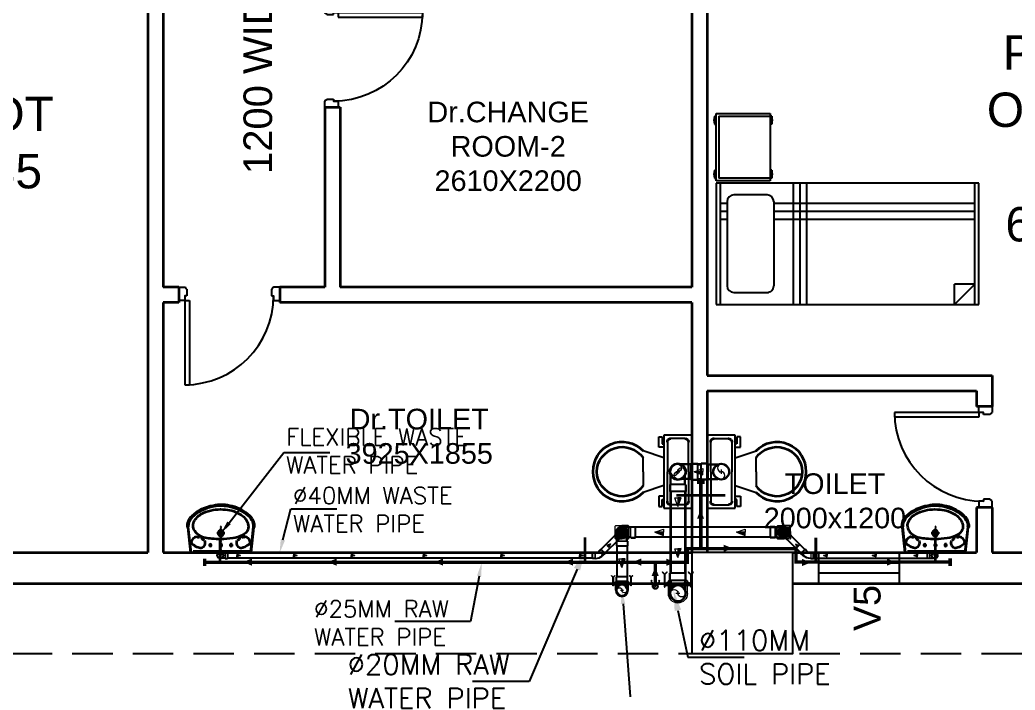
# Model space of a CAD drawing. Extents: x 3550807 to 4078732, y -628171 to -515859.
# Drawn here: x 3889336 to 3896725, y -539425 to -534450 of the extents above; entities that cross this region are included whole.
import ezdxf
from ezdxf import colors
from ezdxf.entities.mleader import LeaderData, LeaderLine
from ezdxf.enums import TextEntityAlignment as Align
from ezdxf.math import Vec2, Vec3

# ---------------------------------------------------------------- set-up
doc = ezdxf.new("R2010")
doc.units = 0
doc.header["$LTSCALE"] = 6
doc.header["$MEASUREMENT"] = 0
for name, pattern in [('AI9-LType1', [1.875, 1.25, -0.625]), ('CENTER2', [1.125, 0.75, -0.125, 0.125, -0.125]), ('HIDDEN', [0.375, 0.25, -0.125])]:
    doc.linetypes.add(name, pattern=pattern)
doc.layers.get('0').update_dxf_attribs({"linetype": 'CONTINUOUS'})
for name, color, linetype, lineweight in [('22-FTfix', 8, 'CONTINUOUS', 9), ('PHE-SP', 1, 'CONTINUOUS', 0), ('PL-CLAMP', 211, 'CONTINUOUS', 13), ('PL-SOFT  WATER SUPPLY PIPE', 162, 'CONTINUOUS', 9), ('PL-WATER PIPE CLAMP', 6, 'CONTINUOUS', 9), ('PL-WATER PIPING', 1, 'CONTINUOUS', 9), ('WALL', 10, 'CONTINUOUS', 35), ('WALL LINE', 7, 'CONTINUOUS', 35)]:
    doc.layers.add(name, color=color, linetype=linetype, lineweight=lineweight)
for name, color, linetype in [('Chajja', 7, 'CONTINUOUS'), ('COL', 5, 'CONTINUOUS'), ('DIM', 7, 'CONTINUOUS'), ('DOOR', 44, 'CONTINUOUS'), ('furniture', 33, 'CONTINUOUS'), ('JOINERY', 7, 'CONTINUOUS'), ('phe-text', 1, 'CONTINUOUS'), ('PL- WASTE PIPE', 6, 'CONTINUOUS'), ('PL-RA WATER SUPPLY PIPE', 100, 'CONTINUOUS'), ('PL-SOIL PIPE', 1, 'CONTINUOUS'), ('Window', 161, 'CONTINUOUS')]:
    doc.layers.add(name, color=color, linetype=linetype)
doc.styles.add('ARIAL', font='arial.ttf')
doc.styles.add('ROMANS', font='romans.shx')
doc.styles.get("Standard").update_dxf_attribs({"font": 'SIMPLEX'})

# ---------------------------------------------------------------- blocks, each defined once
blk = doc.blocks.new('A$C45A5314D')
at = {"layer": 'furniture', "color": 8, "ltscale": 0.75}
for p, q in [((-1950, 467.5), (-1950, 967.5)), ((-1950, 967.5), (-1550, 967.5)), ((-1550, 967.5), (-1550, 467.5)), ((-1962.2, 946.4), (-1950, 946.4)), ((-1962.2, 946.4), (-1962.2, 887.3)), ((-1962.2, 945.5), (-1950, 945.5)), ((-1962.2, 944.4), (-1950, 944.4)), ((-1962.2, 943.2), (-1950, 943.2)), ((-1962.2, 941.5), (-1950, 941.5)), ((-1962.2, 939.2), (-1950, 939.2)), ((-1962.2, 936.2), (-1950, 936.2)), ((-1962.2, 932), (-1950, 932)), ((-1962.2, 927.1), (-1950, 927.1)), ((-1962.2, 920.9), (-1950, 920.9)), ((-1962.2, 912.9), (-1950, 912.9)), ((-1962.2, 906.7), (-1950, 906.7)), ((-1962.2, 901.8), (-1950, 901.8)), ((-1962.2, 897.6), (-1950, 897.6)), ((-1962.2, 894.6), (-1950, 894.6)), ((-1962.2, 892.3), (-1950, 892.3)), ((-1962.2, 890.6), (-1950, 890.6)), ((-1962.2, 889.4), (-1950, 889.4)), ((-1962.2, 888.2), (-1950, 888.2)), ((-1962.2, 887.3), (-1950, 887.3)), ((-1930.3, 947.8), (-1930.3, 487.2)), ((-1930.3, 947.8), (-1550, 947.8)), ((-1537.8, 946.4), (-1550, 946.4)), ((-1537.8, 945.5), (-1550, 945.5)), ((-1537.8, 944.4), (-1550, 944.4)), ((-1537.8, 943.2), (-1550, 943.2)), ((-1537.8, 941.5), (-1550, 941.5)), ((-1537.8, 939.2), (-1550, 939.2)), ((-1537.8, 936.2), (-1550, 936.2)), ((-1537.8, 932), (-1550, 932)), ((-1537.8, 927.1), (-1550, 927.1)), ((-1537.8, 920.9), (-1550, 920.9)), ((-1537.8, 912.9), (-1550, 912.9)), ((-1537.8, 906.7), (-1550, 906.7)), ((-1537.8, 901.8), (-1550, 901.8)), ((-1537.8, 897.6), (-1550, 897.6)), ((-1537.8, 894.6), (-1550, 894.6)), ((-1537.8, 892.3), (-1550, 892.3)), ((-1537.8, 890.6), (-1550, 890.6)), ((-1537.8, 889.4), (-1550, 889.4)), ((-1537.8, 888.2), (-1550, 888.2)), ((-1537.8, 887.3), (-1550, 887.3)), ((-1537.8, 946.4), (-1537.8, 887.3)), ((-1962.2, 545.4), (-1950, 545.4)), ((-1962.2, 545.4), (-1962.2, 486.3)), ((-1962.2, 544.5), (-1950, 544.5)), ((-1962.2, 543.4), (-1950, 543.4)), ((-1962.2, 542.2), (-1950, 542.2)), ((-1962.2, 540.4), (-1950, 540.4)), ((-1962.2, 538.1), (-1950, 538.1)), ((-1962.2, 535.2), (-1950, 535.2)), ((-1962.2, 531), (-1950, 531)), ((-1962.2, 526.1), (-1950, 526.1)), ((-1962.2, 519.9), (-1950, 519.9)), ((-1537.8, 545.4), (-1550, 545.4)), ((-1537.8, 544.5), (-1550, 544.5)), ((-1537.8, 543.4), (-1550, 543.4)), ((-1537.8, 542.2), (-1550, 542.2)), ((-1537.8, 540.4), (-1550, 540.4)), ((-1537.8, 538.1), (-1550, 538.1)), ((-1537.8, 535.2), (-1550, 535.2)), ((-1537.8, 531), (-1550, 531)), ((-1537.8, 526.1), (-1550, 526.1)), ((-1537.8, 519.9), (-1550, 519.9)), ((-1537.8, 545.4), (-1537.8, 486.3)), ((-1962.2, 511.9), (-1950, 511.9)), ((-1962.2, 505.7), (-1950, 505.7)), ((-1962.2, 500.7), (-1950, 500.7)), ((-1962.2, 496.6), (-1950, 496.6)), ((-1962.2, 493.6), (-1950, 493.6)), ((-1962.2, 491.3), (-1950, 491.3)), ((-1962.2, 489.6), (-1950, 489.6)), ((-1962.2, 488.4), (-1950, 488.4)), ((-1962.2, 487.2), (-1950, 487.2)), ((-1962.2, 486.3), (-1950, 486.3)), ((-1962.2, 486.3), (-1950, 486.3)), ((-1550, 467.5), (-1950, 467.5)), ((-1550, 487.2), (-1930.3, 487.2)), ((-1537.8, 511.9), (-1550, 511.9)), ((-1537.8, 505.7), (-1550, 505.7)), ((-1537.8, 500.7), (-1550, 500.7)), ((-1537.8, 496.6), (-1550, 496.6)), ((-1537.8, 493.6), (-1550, 493.6)), ((-1537.8, 491.3), (-1550, 491.3)), ((-1537.8, 489.6), (-1550, 489.6)), ((-1537.8, 488.4), (-1550, 488.4)), ((-1537.8, 487.2), (-1550, 487.2)), ((-1537.8, 486.3), (-1550, 486.3))]:
    blk.add_line(p, q, dxfattribs=at)
at = {"layer": 'furniture', "color": 8}
for p, q in [((0, 450), (-1950, 450)), ((-1950, 450), (-1950, -450)), ((-1920.5, 450), (-1920.5, -450)), ((-1376.5, -450), (-1376.5, 450)), ((-1326.5, -450), (-1326.5, 450)), ((-1276.5, -450), (-1276.5, 450)), ((-29.5, -450), (-29.5, 450)), ((0, -450), (0, 450)), ((-1920.5, 300), (-1869, 300)), ((-1869, 312.7), (-1869, -312.7)), ((-1572.3, 361.9), (-1819.8, 361.9)), ((-1523.1, 312.7), (-1523.1, -312.7)), ((-1523.1, 300), (-29.5, 300)), ((-1920.5, 240.9), (-1869, 240.9)), ((-1523.1, 240.9), (-29.5, 240.9)), ((-1920.5, 181.9), (-1869, 181.9)), ((-1523.1, 181.9), (-29.5, 181.9)), ((-1819.8, -361.9), (-1572.3, -361.9)), ((-179.5, -450), (-29.5, -300)), ((-179.5, -450), (-179.5, -300)), ((-29.5, -300), (-179.5, -300)), ((-1950, -450), (0, -450))]:
    blk.add_line(p, q, dxfattribs=at)
at = {"layer": 'furniture', "color": 8, "ltscale": 0.75}
for centre, start, end in [((-1876, 916.9), 161.07537, 198.92466), ((-1624, 916.9), 341.07537, 18.92466), ((-1876, 515.9), 161.07537, 198.92466), ((-1624, 515.9), 341.07537, 18.92466)]:
    blk.add_arc(centre, 91.1, start, end, dxfattribs=at)
at = {"layer": 'furniture', "color": 8}
for centre, start, end in [((-1819.8, 312.7), 90.00001, 180.00001), ((-1572.3, 312.7), 0.00001, 90.00001), ((-1819.8, -312.7), 180.00001, 270.00001), ((-1572.3, -312.7), 270.00001, 0.00001)]:
    blk.add_arc(centre, 49.2, start, end, dxfattribs=at)
blk = doc.blocks.new('750')
at = {"layer": 'DOOR', "color": 8}
for p, q in [((-50, 705), (-47.5, 705)), ((-35, 690), (-35, 692.5)), ((50, 45), (50, 80)), ((50, 80), (675, 80)), ((675, 45), (675, 80)), ((-50, 45), (-47.5, 45)), ((-35, 60), (-35, 57.5)), ((50, 45), (675, 45))]:
    blk.add_line(p, q, dxfattribs=at)
for points in [[(15, 690), (15, 705), (50, 705), (50, 750), (-50, 750), (-50, 705)], [(-35, 690), (15, 690)], [(15, 60), (15, 45), (50, 45), (50, 0), (-50, 0), (-50, 45)], [(-35, 60), (15, 60)]]:
    blk.add_lwpolyline(points, dxfattribs=at)
for centre, radius, start, end in [((-35, 705), 12.5, 180, 270), ((15, 45), 660, 0, 90), ((-35, 45), 12.5, 90, 180)]:
    blk.add_arc(centre, radius, start, end, dxfattribs=at)
blk = doc.blocks.new('rhej')
at = {"color": 8, "lineweight": 25}
for p, q in [((271.6, 188.9), (271.6, 266.4)), ((271.6, 266.4), (297.5, 266.4)), ((297.5, 266.4), (297.5, 214.7)), ((310.4, 279.4), (310.4, -263.7)), ((517.3, 279.4), (310.4, 279.4)), ((336.3, 227.7), (336.3, 7.8)), ((465.6, 253.5), (362.2, 253.5)), ((491.5, 7.8), (491.5, 227.7)), ((517.3, 7.8), (517.3, 279.4)), ((310.4, 111.3), (155.3, 163)), ((310.4, 188.9), (271.6, 188.9)), ((297.5, 214.7), (310.4, 214.7)), ((155.3, 7.8), (155.3, 111.3)), ((155.3, 7.8), (155.3, -95.6)), ((336.3, -212), (336.3, 7.8)), ((491.5, 7.8), (491.5, -212)), ((517.3, -263.7), (517.3, 7.8)), ((310.4, -95.6), (155.3, -147.3)), ((271.6, -173.2), (271.6, -250.8)), ((310.4, -173.2), (271.6, -173.2)), ((297.5, -250.8), (297.5, -199.1)), ((297.5, -199.1), (310.4, -199.1)), ((271.6, -250.8), (297.5, -250.8)), ((310.4, -263.7), (517.3, -263.7)), ((465.6, -237.9), (362.2, -237.9))]:
    blk.add_line(p, q, dxfattribs=at)
at = {"color": 8, "extrusion": (0, 0, -1)}
for centre, major_axis, start_param, end_param in [((0, 15.7), (151.4, -151.4), 2.319632, 4.738539), ((358.9, 230.9), (-16.2, -16.2), 0.643501, 2.498091), ((468.8, 230.9), (16.2, -16.2), 3.785094, 5.639684), ((0.9, 2.3), (-133.6, -133.6), 0.814663, 3.31238), ((0, 0), (-151.4, -151.4), 4.686239, 7.105146), ((0.9, 13.4), (-133.6, -133.6), 4.541602, 7.039318), ((358.9, -215.2), (-16.2, -16.2), -0.927295, 0.927295), ((468.8, -215.2), (16.2, -16.2), 5.35589, 7.21048)]:
    blk.add_ellipse(centre, major_axis=major_axis, ratio=1, start_param=start_param, end_param=end_param, dxfattribs=at)
blk = doc.blocks.new('u46')
at = {"color": 8, "lineweight": 25}
for p, q in [((-10.2, 228.4), (174.5, 249.1)), ((-10.2, 220.4), (181.2, 241.9)), ((-0.6, -208.9), (0.6, 208.9)), ((56.5, 80.8), (29.2, 80.8)), ((44.2, 92.9), (44.2, 66.7)), ((61.7, 1.6), (29.2, 1.6)), ((44.2, 13.7), (44.2, -12.6)), ((163.2, 3), (101.8, 3)), ((133.1, -27.2), (133.1, 33.1)), ((61.7, -73.2), (29.2, -73.2)), ((44.2, -61.1), (44.2, -87.4)), ((-10.2, -216.1), (181.2, -237.6)), ((-10.2, -224.1), (174.5, -244.8))]:
    blk.add_line(p, q, dxfattribs=at)
at = {"color": 8, "extrusion": (0, 0, -1)}
for centre, major_axis, start_param, end_param in [((187.7, 150.5), (0, 99.5), -0.132539, 0.848731), ((185.8, 147.6), (0.1, 94.4), -0.049658, 0.838116), ((56, 154.5), (0, 34), 4.33982, 5.202657), ((144.8, 128.2), (1.1, 126.1), -1.238036, -0.892193), ((65.8, 198.9), (0, 20.7), -1.101507, 0.481509), ((57.5, 163.3), (-0.3, 56.9), 0.324902, 0.965135), ((208, 103.4), (0, 109.8), -1.431017, -0.436146), ((110.3, 167.2), (-6.08, 6.08), 4.867594, 6.265028), ((110.5, 165), (5.47, 5.47), 2.097053, 3.541809), ((90.3, 184.5), (0, 17.9), 0.880684, 2.260744), ((189.6, 137.7), (0, 70.9), -0.405199, 0.56573), ((153.9, 79), (-0.2, 139.7), 0.557563, 1.193786), ((57.3, 20.1), (0, 275.4), 0.806541, 1.180915), ((49.5, 13.5), (-0.1, 293.9), 0.809856, 1.41441), ((64.6, 170.4), (0.3, 49.2), 3.359735, 4.09512), ((44.2, 80.8), (0.02, 6.43), 3.139035, 9.42222), ((62.5, 153), (0, 31.9), 2.620328, 3.422401), ((104.1, 117.8), (-0.2, 26.8), -1.278641, -0.487266), ((96.3, 135.9), (0, 7.39), -0.727724, 1.373337), ((387.1, 47.9), (-0.3, 296.4), -1.495794, -1.328336), ((13.1, 6.8), (0, 297.5), 1.141495, 1.637774), ((35, 2.5), (0, 302.7), 1.155365, 1.952189), ((44.2, 1.6), (0.08, 6.43), 3.12883, 9.412015), ((820.2, -1), (0.1, 732.1), -1.56667, -1.474079), ((888.1, 36.7), (0.8, 800.7), 4.558159, 4.668067), ((133.1, 3), (0, 21.6), 3.141254, 9.424439), ((133.1, 3), (-0.1, 15.5), 3.145308, 9.428493), ((133.1, 3), (0, 10.9), 3.142047372431534, 9.42523267961112), ((72.5, -1.7), (-0.1, 274.2), 1.346594, 1.865175), ((44.2, -73.2), (0.02, 6.43), 3.139035, 9.42222), ((62.5, -10.9), (0, 247.5), 1.579809, 2.112792), ((56, -148.1), (0, 34), 4.222121, 5.084958), ((64.6, -163.9), (0.1, 49.2), -0.960797, -0.225412), ((62.5, -146.6), (-0.1, 31.9), -0.276767, 0.525307), ((104.1, -111.4), (0.2, 26.8), 3.628858, 4.420234), ((96.6, -128.2), (-0.03, 8.55), 1.455188, 3.796569), ((263.1, -73.7), (0.1, 166.8), 4.181112, 4.641559), ((163.1, -79.8), (0.2, 126), 2.054055, 2.802751), ((56.1, -13.3), (0.2, 287), 1.808981, 2.322804), ((124.5, -51.6), (-0.2, 200.3), 1.868215, 2.281789), ((144.8, -121.8), (-0.3, 126.1), 4.027191, 4.373034), ((65.8, -192.5), (0, 20.7), 2.661884, 4.2449), ((57.5, -156.9), (0.3, 56.9), 2.176458, 2.816691), ((110.3, -160.8), (-6.08, 6.08), 4.730546, 6.12798), ((111.3, -159.3), (6.17, 6.17), 4.354779, 6.027124), ((90.3, -178.1), (0, 17.9), 0.880848, 2.260908), ((192.6, -126.1), (0, 80.1), 3.554495, 4.299548), ((181.2, -107), (0, 94.7), 2.890537, 3.362984), ((187.2, -138.1), (-0.1, 106), 2.310552, 2.942572), ((171.7, -117.2), (-0.1, 123.1), 2.127435, 2.640092), ((184.7, -162.2), (-0.1, 83.2), 2.850118, 3.264751), ((188.2, -159.7), (0, 78.1), 2.562376, 3.231693)]:
    blk.add_ellipse(centre, major_axis=major_axis, ratio=1, start_param=start_param, end_param=end_param, dxfattribs=at)
blk = doc.blocks.new('1232')
at = {"layer": 'Chajja', "color": 8, "linetype": 'HIDDEN', "ltscale": 200}
blk.add_line((-27545, -1269.8), (-5030, -1269.8), dxfattribs=at)
at = {"layer": 'COL', "color": 8}
blk.add_lwpolyline([(-10045, -519.8), (-10795, -519.8), (-10795, -1269.8), (-10045, -1269.8)], close=True, dxfattribs=at)
at = {"layer": 'WALL', "color": 8, "linetype": 'ByBlock'}
for p, q in [((-14720, 6155.2), (-14720, 1450.2)), ((-14835, 5925.2), (-14835, -519.8)), ((-10795, 5925.2), (-10795, 1450.2)), ((-10680, 5405.2), (-10680, 795.2)), ((-13520, 2785.2), (-13520, 1450.2)), ((-13520, 2785.2), (-13405, 2785.2)), ((-13405, 2785.2), (-13405, 1450.2)), ((-14605, 1450.2), (-14720, 1450.2)), ((-14605, 1450.2), (-14605, 1335.2)), ((-13520, 1450.2), (-13855, 1450.2)), ((-13855, 1450.2), (-13855, 1335.2)), ((-10795, 1450.2), (-13405, 1450.2)), ((-14720, 1335.2), (-14720, -519.8)), ((-14605, 1335.2), (-14720, 1335.2)), ((-10795, 1335.2), (-13855, 1335.2)), ((-10795, 1335.2), (-10795, -519.8)), ((-10680, 795.2), (-8565, 795.2)), ((-8565, 795.2), (-8565, 565)), ((-10680, 680.2), (-10680, -519.8)), ((-10680, 680.2), (-8680, 680.2)), ((-8680, 680.2), (-8680, 565)), ((-8565, 565), (-8680, 565)), ((-8680, -184.8), (-8680, -519.8)), ((-8565, -184.8), (-8680, -184.8)), ((-8565, -184.8), (-8565, -519.8)), ((-16755, -519.8), (-14835, -519.8)), ((-14720, -519.8), (-10795, -519.8)), ((-10045, -519.8), (-8680, -519.8)), ((-8565, -519.8), (-4500, -519.8)), ((-16755, -749.8), (-10795, -749.8)), ((-10045, -749.8), (-4500, -749.8))]:
    blk.add_line(p, q, dxfattribs=at)
at = {"layer": 'WALL', "color": 8, "lineweight": 0}
blk.add_line((-10680, -519.8), (-10425, -519.8), dxfattribs=at)
at = {"layer": 'Window', "color": 8, "linetype": 'Continuous'}
for points in [[(-9253.6, -749.8), (-9253.6, -519.8), (-9853.6, -519.8), (-9853.6, -749.8)], [(-9253.6, -669.8), (-9253.6, -599.8), (-9853.6, -599.8), (-9853.6, -669.8)]]:
    blk.add_lwpolyline(points, close=True, dxfattribs=at)
at = {"layer": 'DOOR', "color": 8, "xscale": -1, "rotation": 180}
blk.add_blockref('750', (-13470, 3535.2), dxfattribs=at)
at = {"layer": 'DOOR', "color": 8}
for p, rotation in [((-14605, 1400.2), 270), ((-8615, 565.2), 180)]:
    blk.add_blockref('750', p, dxfattribs=dict(at, rotation=rotation))
at = {"layer": 'furniture', "color": 8, "linetype": 'Continuous', "rotation": 1.312676974619594e-05}
blk.add_blockref('A$C45A5314D', (-8664.1, 1772.5), dxfattribs=at)
at = {"layer": 'WALL', "color": 8, "linetype": 'ByBlock'}
blk.add_blockref('rhej', (-11312.3, 72.3), dxfattribs=at)
for name, p, rotation in [('rhej', (-10162.7, 88), 180), ('u46', (-14289, -509.6), 90), ('u46', (-8984.3, -509.6), 90)]:
    blk.add_blockref(name, p, dxfattribs=dict(at, rotation=rotation))
at = {"layer": 'DIM', "color": 8, "style": 'ARIAL'}
blk.add_text('1200 WIDE CORRIDOR', height=212.5, rotation=90, dxfattribs=at).set_placement((-13847.7, 3898), align=Align.BOTTOM_CENTER)
at = {"layer": 'DIM', "color": 8, "attachment_point": 5, "style": 'ARIAL'}
for s, insert, char_height, width in [('PRE/POST \\POPERATIVE WARD\\P6815x6600', (-7585.2, 2552.9), 255, 2454.158), ('MINOR - OT\\P4200X6485', (-16530.4, 2521.8, -101230.8), 255, 2454.158), ('Dr.CHANGE\\PROOM-2\\P2610X2200', (-12158.3, 2494.6), 153, 1198.956), ('Dr.TOILET\\P3925X1855', (-12818.8, 342.2), 153, 1198.956), ('TOILET\\P2000x1200', (-9732.3, -137.4, -101230.8), 153, 1626.956)]:
    blk.add_mtext(s, dxfattribs=dict(at, insert=insert, char_height=char_height, width=width))
at = {"layer": 'JOINERY', "color": 8, "style": 'ARIAL', "width": 1}
blk.add_text('V5', height=200, rotation=90, dxfattribs=at).set_placement((-9393.7, -1102.7))
blk = doc.blocks.new('RISER UP 100')
at = {"color": 0, "linetype": 'Continuous'}
for p, q in [((-98.5, 60), (-148.5, 60)), ((-148.5, -60), (-148.5, 60)), ((-98.5, 60), (-93.5, 55)), ((-93.5, 55), (-24, 55)), ((-98.5, -60), (-148.5, -60)), ((-98.5, -60), (-93.5, -55)), ((-93.5, -55), (-24, -55))]:
    blk.add_line(p, q, dxfattribs=at)
at = {"color": 8, "linetype": 'Continuous', "lineweight": 0, "ltscale": 0.005}
for p, q in [((-98.5, 55), (-148.5, 55)), ((-98.5, -55), (-98.5, 55)), ((-98.5, 55), (-93.5, 50)), ((-93.5, -50), (-93.5, 50)), ((-93.5, 50), (-33.2, 50)), ((-98.5, -55), (-148.5, -55)), ((-98.5, -55), (-93.5, -50)), ((-93.5, -50), (-33.2, -50))]:
    blk.add_line(p, q, dxfattribs=at)
at = {"color": 8, "linetype": 'CENTER2', "lineweight": 0}
for p, q in [((-15, 0), (15, 0)), ((0, 15), (0, -15))]:
    blk.add_line(p, q, dxfattribs=at)
at = {"color": 0, "linetype": 'Continuous'}
blk.add_circle((0, 0), 60, dxfattribs=at)
at = {"color": 8, "linetype": 'Continuous', "lineweight": 0, "ltscale": 0.005}
blk.add_circle((0, 0), 55, dxfattribs=at)
at = {"color": 8, "linetype": 'Continuous', "lineweight": 0}
for centre, start, end in [((0, 27.5), 90, 270), ((0, -27.5), 270, 90)]:
    blk.add_arc(centre, 27.5, start, end, dxfattribs=at)
blk = doc.blocks.new('clamp')
at = {"layer": 'PL-CLAMP'}
for p, q in [((156.2, 205.8), (161.2, 205.8)), ((163.2, 185.7), (163.2, 203.8)), ((105.4, 198.4), (168.6, 198.4)), ((105.4, 191.1), (168.6, 191.1)), ((156.2, 183.7), (161.2, 183.7)), ((170.6, 196.4), (170.6, 193.1)), ((105.4, 109.4), (168.6, 109.4)), ((105.4, 102), (168.6, 102)), ((156.2, 116.8), (161.2, 116.8)), ((163.2, 96.7), (163.2, 114.8)), ((170.6, 107.4), (170.6, 104)), ((156.2, 94.7), (161.2, 94.7))]:
    blk.add_line(p, q, dxfattribs=at)
for points in [[(138.4, 216.5, -0.414214), (139.4, 217.5), (203.1, 217.5), (214, 228.4), (215.4, 227), (203.9, 215.5), (215.3, 204), (213.9, 202.6), (203, 213.5), (139.4, 213.5, -0.414214), (138.4, 214.5), (138.4, 216.5)], [(138.4, 84.3, -0.414214), (139.4, 85.3), (203.1, 85.3), (214, 96.3), (215.4, 94.9), (203.9, 83.3), (215.3, 71.9), (213.9, 70.5), (203, 81.3), (139.4, 81.3, -0.414214), (138.4, 82.3), (138.4, 84.3)]]:
    blk.add_lwpolyline(points, format="xyb", dxfattribs=at)
for points in [[(146.2, 81.3), (146.2, 217.5)], [(156.2, 81.3), (156.2, 217.5)]]:
    blk.add_lwpolyline(points, dxfattribs=at)
for centre, radius, start, end in [((161.2, 203.8), 2, 0, 90), ((105.4, 150.2), 48.2, 90, 270), ((161.2, 185.7), 2, 270, 0), ((168.6, 196.4), 2, 0, 90), ((168.6, 193.1), 2, 270, 0), ((161.2, 114.8), 2, 0, 90), ((168.6, 107.4), 2, 0, 90), ((168.6, 104), 2, 270, 0), ((161.2, 96.7), 2, 270, 0)]:
    blk.add_arc(centre, radius, start, end, dxfattribs=at)
blk = doc.blocks.new('A$C0B1B3CFA')
at = {"layer": 'PHE-SP'}
h = blk.add_hatch(color=7, dxfattribs=at)
h.dxf.hatch_style = 1
h.paths.add_polyline_path([(-0.0495, 0.0226), (-0.0495, 0), (0.0124, 0)])
at = {"layer": 'PHE-SP', "color": 7}
for points in [[(-0.0495, 0), (0.0124, 0), (-0.0495, 0.0226), (-0.0495, 0)], [(-0.0495, 0), (0.0124, 0), (-0.0495, -0.0226), (-0.0495, 0)]]:
    blk.add_lwpolyline(points, dxfattribs=at)
blk = doc.blocks.new('Z$W@#3BD47561')
at = {"layer": 'PHE-SP', "xscale": 49.00933755098914, "yscale": 49.00933755098914, "zscale": 49.00933755098914, "rotation": 270}
blk.add_blockref('A$C0B1B3CFA', (0, 0), dxfattribs=at)
blk = doc.blocks.new('Z$W@#4AA511D8')
at = {"layer": 'phe-text', "linetype": 'ByBlock', "lineweight": -2, "ltscale": 0.5, "xscale": 0.0244727334018079, "yscale": 0.0244727334018079, "zscale": 0.0244727334018079, "rotation": 270}
blk.add_blockref('Z$W@#3BD47561', (0.0148, 0), dxfattribs=at)
blk = doc.blocks.new('A$C525867A1')
at = {"layer": '22-FTfix', "color": 1, "lineweight": 0}
for p, q in [((-76.6, 3.5), (-40.1, 40.1)), ((42, 42.1), (-42, -42.1)), ((-3.7, 76.6), (-40.1, 40.1)), ((76.4, 3.7), (3.3, 76.6)), ((-3.5, -76.4), (-76.6, -3.4)), ((3.4, -76.4), (39.9, -39.8)), ((76.4, -3.3), (39.9, -39.8))]:
    blk.add_line(p, q, dxfattribs=at)
at = {"layer": '22-FTfix', "color": 1, "linetype": 'AI9-LType1', "lineweight": 0}
blk.add_line((42, -41.9), (-42.2, 42.1), dxfattribs=at)
at = {"layer": '22-FTfix', "color": 3, "lineweight": 0}
for p, q in [((-18.4, 18.3), (-39.5, -2.8)), ((-10.4, 10.4), (-35.8, -15.1)), ((-14.5, 14.5), (-35.7, -6.6)), ((-23.3, 23.2), (-32.4, 14)), ((-6.5, 6.5), (-31.9, -18.9)), ((-23.3, 23.2), (-14.1, 32.4)), ((-18.4, 18.3), (2.7, 39.5)), ((-14.5, 14.5), (6.6, 35.7)), ((-10.4, 10.4), (15, 35.8)), ((-6.5, 6.5), (18.9, 32)), ((-1.9, 1.2), (-1.5, 1.5)), ((-1.4, 0.7), (-1.9, 1.2)), ((-1.2, 1.9), (-1.5, 1.5)), ((-0.7, 1.4), (-1.2, 1.9)), ((1.2, 1.9), (0.7, 1.4)), ((1.9, 1.2), (1.2, 1.9)), ((1.9, 1.2), (1.4, 0.7)), ((5.2, 9.3), (24.6, 28.7)), ((6.5, -6.5), (31.9, 18.9)), ((9.2, 5.2), (28.6, 24.6)), ((10.4, -10.4), (35.8, 15.1)), ((14.5, -14.5), (35.7, 6.6)), ((18.4, -18.3), (39.5, 2.8)), ((-9.2, -5.2), (-28.6, -24.6)), ((-5.2, -9.3), (-24.6, -28.7)), ((6.5, -6.5), (-18.9, -32)), ((10.4, -10.4), (-15, -35.8)), ((14.5, -14.5), (-6.6, -35.7)), ((18.4, -18.3), (-2.7, -39.5)), ((-1.9, -1.2), (-1.4, -0.7)), ((-1.2, -1.9), (-1.9, -1.2)), ((-1.2, -1.9), (-0.7, -1.4)), ((1.2, -1.9), (0.7, -1.4)), ((1.2, -1.9), (1.5, -1.5)), ((1.9, -1.2), (1.4, -0.7)), ((1.9, -1.2), (1.5, -1.5)), ((23.3, -23.2), (14.1, -32.4)), ((23.3, -23.2), (32.4, -14))]:
    blk.add_line(p, q, dxfattribs=at)
at = {"layer": '22-FTfix', "color": 1, "lineweight": 0}
blk.add_circle((-0.1, 0.1), 49.4, dxfattribs=at)
at = {"layer": '22-FTfix', "color": 3, "lineweight": 0}
for centre, radius in [((0, 0), 45.2), ((-0.1, -0.1), 44.9), ((0, 0), 4.18), ((0, 0), 3.93)]:
    blk.add_circle(centre, radius, dxfattribs=at)
at = {"layer": '22-FTfix', "color": 1, "lineweight": 0}
for points in [[(-76.6, 3.5), (-78.5, 1.6), (-78.5, -1.5), (-76.6, -3.4)], [(3.3, 76.6), (1.4, 78.5), (-1.8, 78.5), (-3.7, 76.6)], [(76.4, -3.3), (78.3, -1.4), (78.3, 1.8), (76.4, 3.7)], [(-3.5, -76.4), (-1.6, -78.3), (1.5, -78.3), (3.4, -76.4)]]:
    blk.add_open_spline(points, degree=3, dxfattribs=at)
for points in [[(-35.3, 35.2), (-54.6, 15.8), (-54.6, -15.7), (-35.2, -35), (-15.8, -54.4), (15.7, -54.4), (35, -35)], [(-35.3, 35.2), (-15.9, 54.6), (15.5, 54.6), (35, 35.3), (54.4, 15.9), (54.4, -15.6), (35, -35)]]:
    blk.add_open_spline(points, degree=3, knots=[0, 0, 0, 0, 1, 1, 1, 2, 2, 2, 2], dxfattribs=at)
at = {"layer": '22-FTfix', "color": 3, "lineweight": 0}
for points in [[(-36.8, 17.1), (-37.4, 15.7), (-36.8, 14.1), (-35.5, 13.5), (-34.4, 13), (-33.2, 13.2), (-32.4, 14)], [(-14.1, 32.4), (-13, 33.4), (-13, 35.2), (-14.1, 36.2), (-14.9, 37), (-16.1, 37.2), (-17.2, 36.7)], [(6.6, 35.7), (7.6, 36.7), (7.6, 38.5), (6.6, 39.5), (5.5, 40.6), (3.8, 40.6), (2.7, 39.5)], [(5.2, 9.3), (4.1, 8.1), (4.1, 6.3), (5.2, 5.2), (6.3, 4.1), (8.1, 4.1), (9.2, 5.2)], [(18.9, 32), (19.9, 33), (19.9, 34.8), (18.9, 35.8), (17.8, 36.9), (16.1, 36.9), (15, 35.8)], [(28.6, 24.6), (29.7, 25.7), (29.7, 27.6), (28.6, 28.7), (27.5, 29.8), (25.7, 29.8), (24.6, 28.7)], [(35.8, 15.1), (36.8, 16.2), (36.8, 17.9), (35.8, 18.9), (34.7, 20), (33, 20), (31.9, 18.9)], [(39.5, 2.8), (40.6, 3.9), (40.5, 5.6), (39.5, 6.6), (38.4, 7.7), (36.7, 7.7), (35.7, 6.6)], [(-39.5, -2.8), (-40.6, -3.9), (-40.5, -5.6), (-39.5, -6.6), (-38.4, -7.7), (-36.7, -7.7), (-35.7, -6.6)], [(-35.8, -15.1), (-36.8, -16.2), (-36.8, -17.9), (-35.8, -18.9), (-34.7, -20), (-33, -20), (-31.9, -18.9)], [(-28.6, -24.6), (-29.7, -25.7), (-29.7, -27.6), (-28.6, -28.7), (-27.5, -29.8), (-25.7, -29.8), (-24.6, -28.7)], [(-18.9, -32), (-19.9, -33), (-19.9, -34.8), (-18.9, -35.8), (-17.8, -36.9), (-16.1, -36.9), (-15, -35.8)], [(-5.2, -9.3), (-4.1, -8.1), (-4.1, -6.3), (-5.2, -5.2), (-6.3, -4.1), (-8.1, -4.1), (-9.2, -5.2)], [(-6.6, -35.7), (-7.6, -36.7), (-7.6, -38.4), (-6.6, -39.5), (-5.5, -40.6), (-3.8, -40.6), (-2.7, -39.5)], [(14.1, -32.4), (13, -33.4), (13, -35.1), (14.1, -36.2), (14.9, -37), (16.1, -37.2), (17.2, -36.7)], [(36.8, -17.1), (37.4, -15.7), (36.8, -14.1), (35.5, -13.5), (34.4, -13), (33.2, -13.2), (32.4, -14)]]:
    blk.add_open_spline(points, degree=3, knots=[0, 0, 0, 0, 1, 1, 1, 2, 2, 2, 2], dxfattribs=at)
for points in [[(-28.7, 28.6), (-32, 25.3), (-34.8, 21.4), (-36.8, 17.1)], [(-17.2, 36.7), (-21.4, 34.7), (-25.3, 32), (-28.7, 28.6)], [(-1.4, -0.7), (-1, -0.3), (-1, 0.3), (-1.4, 0.7)], [(-0.7, 1.4), (-0.3, 1), (0.3, 1), (0.7, 1.4)], [(1.4, 0.7), (1, 0.3), (1, -0.3), (1.4, -0.7)], [(0.7, -1.4), (0.3, -1), (-0.3, -1), (-0.7, -1.4)], [(17.2, -36.7), (21.4, -34.7), (25.3, -32), (28.7, -28.6)], [(28.7, -28.6), (32, -25.3), (34.8, -21.4), (36.8, -17.1)]]:
    blk.add_open_spline(points, degree=3, dxfattribs=at)
blk = doc.blocks.new('G$C6D3250BF')
at = {"layer": 'PL- WASTE PIPE', "linetype": 'ByBlock', "ltscale": 5, "xscale": -0.08841918452952499, "yscale": 0.08841918454157253, "zscale": 0.08841918448567115, "rotation": 225.0593839872961}
blk.add_blockref('A$C525867A1', (0, 0), dxfattribs=at)
blk = doc.blocks.new('100 ELBOW')
at = {"color": 0, "linetype": 'Continuous'}
for p, q in [((-77, 1), (-86, -8)), ((72, 61), (67, 55)), ((72, 61), (124, 61)), ((124, 61), (124, -61)), ((-94, -8), (-131, -44)), ((-131, -44), (-44, -131)), ((-94, -8), (-86, -8)), ((-8, -94), (-44, -131)), ((0, -78), (-8, -86)), ((-8, -94), (-8, -86)), ((72, -61), (66, -55)), ((72, -61), (124, -61))]:
    blk.add_line(p, q, dxfattribs=at)
at = {"color": 8, "linetype": 'Continuous', "lineweight": 0, "ltscale": 0.005}
for p, q in [((75, 55), (69, 49)), ((69, -49), (69, 49)), ((75, -55), (75, 55)), ((75, 55), (124, 55)), ((-92, -14), (-126, -49)), ((-92, -14), (-14, -92)), ((-92, -14), (-83, -14)), ((-83, -14), (-14, -83)), ((-14, -92), (-49, -126)), ((-4, -74), (-14, -83)), ((-14, -92), (-14, -83)), ((75, -55), (69, -49)), ((75, -55), (124, -55))]:
    blk.add_line(p, q, dxfattribs=at)
at = {"color": 8, "linetype": 'Continuous', "ltscale": 0.005}
blk.add_line((-72, -3), (-73, -4), dxfattribs=at)
at = {"color": 8, "linetype": 'Continuous', "lineweight": 0, "ltscale": 0.005}
for centre, radius, start, end in [((62, -148), 198, 87.8618, 137.18), ((61, -147), 98.2, 85.3383, 131.766)]:
    blk.add_arc(centre, radius, start, end, dxfattribs=at)
at = {"color": 0, "linetype": 'Continuous'}
for centre, radius, start, end in [((62, -148), 204, 88.5977, 133.0508), ((61, -147), 92.3, 86.6643, 131.6643)]:
    blk.add_arc(centre, radius, start, end, dxfattribs=at)
blk = doc.blocks.new('WATER PIPE CLAMP')
at = {"layer": 'PL-CLAMP'}
for p, q in [((-61, 87), (-63, 86)), ((-63, 86), (-54, 78)), ((-52, 78), (-61, 87)), ((-54, 78), (-54, 28)), ((-54, 41), (53, 41)), ((-54, 33), (53, 33)), ((-53, 27), (-52, 27)), ((-43, 87), (-52, 78)), ((-51, 78), (-42, 86)), ((-51, 28), (-51, 78)), ((-44, 41), (-44, 45)), ((-42, 86), (-43, 87)), ((-42, 46), (-28, 46)), ((-38, 1), (-38, 51)), ((-34, 52), (-36, 52)), ((-32, 1), (-32, 51)), ((-26, 41), (-26, 45)), ((26, 41), (26, 45)), ((28, 46), (42, 46)), ((32, 1), (32, 51)), ((36, 52), (34, 52)), ((38, 1), (38, 51)), ((42, 87), (41, 86)), ((41, 86), (50, 78)), ((51, 78), (42, 87)), ((44, 41), (44, 45)), ((50, 78), (50, 28)), ((50, 27), (52, 27)), ((60, 87), (51, 78)), ((53, 78), (61, 86)), ((53, 28), (53, 78)), ((61, 86), (60, 87))]:
    blk.add_line(p, q, dxfattribs=at)
for centre, radius, start, end in [((-53, 28), 0.784, 180.024, 270.024), ((-52, 28), 0.784, 270.024, 0.024), ((-42, 45), 1.57, 90.025, 180.025), ((-36, 51), 1.57, 90.025, 180.025), ((0, 1), 37.8, 180.025, 0.025), ((-34, 51), 1.57, 0.025, 90.025), ((-28, 45), 1.57, 0.025, 90.025), ((28, 45), 1.57, 90.025, 180.025), ((34, 51), 1.57, 90.025, 180.025), ((36, 51), 1.57, 0.025, 90.025), ((42, 45), 1.57, 0.025, 90.025), ((50, 28), 0.784, 180.024, 270.024), ((52, 28), 0.784, 270.024, 0.024)]:
    blk.add_arc(centre, radius, start, end, dxfattribs=at)
blk = doc.blocks.new('1234WE12')
at = {"layer": 'PL-SOFT  WATER SUPPLY PIPE', "color": 8, "linetype": 'CENTER2', "lineweight": 0}
for p, q in [((4.4, 0), (-4.4, 0)), ((0, 4.4), (0, -4.3))]:
    blk.add_line(p, q, dxfattribs=at)
at = {"layer": 'PL-SOFT  WATER SUPPLY PIPE', "color": 3, "linetype": 'Continuous'}
blk.add_circle((0, 0), 17.5, dxfattribs=at)
at = {"layer": 'PL-SOFT  WATER SUPPLY PIPE', "color": 8, "linetype": 'Continuous', "lineweight": 0, "ltscale": 0.005}
blk.add_circle((0, 0), 16, dxfattribs=at)
at = {"layer": 'PL-SOFT  WATER SUPPLY PIPE', "color": 8, "linetype": 'Continuous', "lineweight": 0}
for centre, start, end in [((-8, 0), 180.13833, 0.13833), ((8, 0), 0.13833, 180.13833)]:
    blk.add_arc(centre, 8, start, end, dxfattribs=at)
blk = doc.blocks.new('aa')
at = {"layer": 'PL- WASTE PIPE', "color": 4, "ltscale": 5}
for p, q in [((-2.73, 0.11), (-2.56, -0.11)), ((-2.56, -0.11), (-2.35, 0.11)), ((-2.35, 0.11), (-2.18, -0.11)), ((-2.18, -0.11), (-1.97, 0.11)), ((-1.97, 0.11), (-1.81, -0.11)), ((-1.81, -0.11), (-1.6, 0.11)), ((-1.6, 0.11), (-1.43, -0.11)), ((-1.43, -0.11), (-1.22, 0.11)), ((-1.22, 0.11), (-1.05, -0.11)), ((-1.05, -0.11), (-0.84, 0.11)), ((-0.84, 0.11), (-0.67, -0.11)), ((-0.67, -0.11), (-0.46, 0.11)), ((-0.46, 0.11), (-0.29, -0.11)), ((-0.29, -0.11), (-0.08, 0.11)), ((-0.08, 0.11), (0.08, -0.11)), ((0.08, -0.11), (0.29, 0.11)), ((0.29, 0.11), (0.46, -0.11)), ((0.46, -0.11), (0.67, 0.11)), ((0.67, 0.11), (0.84, -0.11)), ((0.84, -0.11), (1.05, 0.11)), ((1.05, 0.11), (1.22, -0.11)), ((1.22, -0.11), (1.43, 0.11)), ((1.43, 0.11), (1.6, -0.11)), ((1.6, -0.11), (1.81, 0.11)), ((1.81, 0.11), (1.97, -0.11)), ((1.97, -0.11), (2.18, 0.11)), ((2.18, 0.11), (2.35, -0.11)), ((2.35, -0.11), (2.56, 0.11)), ((2.56, 0.11), (2.73, -0.11)), ((2.73, -0.11), (2.94, 0.11)), ((2.94, 0.11), (3.11, -0.11)), ((3.11, -0.11), (3.32, 0.11)), ((3.32, 0.11), (3.49, -0.11)), ((3.49, -0.11), (3.7, 0.11))]:
    blk.add_line(p, q, dxfattribs=at)

msp = doc.modelspace()

# ---------------------------------------------------------------- linework, layer by layer
at = {"layer": 'PL- WASTE PIPE', "linetype": 'ByBlock', "ltscale": 5}
for p, q in [((3894908.1, -538216.3), (3893907.6, -538216.3)), ((3894908.1, -538291.3), (3893907.6, -538291.3)), ((3893769.1, -538354.9), (3893769.1, -538583.5)), ((3893844.1, -538354.9), (3893844.1, -538583.5))]:
    msp.add_line(p, q, dxfattribs=at)
at = {"layer": 'PL- WASTE PIPE', "color": 4, "linetype": 'ByBlock', "ltscale": 5}
for p, q in [((3893754.2, -538277.9), (3893650.7, -538381.3)), ((3895061.4, -538277.9), (3895164.9, -538381.3)), ((3893782.4, -538306.2), (3893678.9, -538409.7)), ((3895033.2, -538306.2), (3895136.7, -538409.7)), ((3893587.8, -538407.1), (3890877.6, -538407.1)), ((3893587.8, -538447.1), (3890877.6, -538447.1)), ((3895227.8, -538407.1), (3896074.7, -538407.1)), ((3895227.8, -538447.1), (3896074.7, -538447.1))]:
    msp.add_line(p, q, dxfattribs=at)
at = {"layer": 'PL-SOFT  WATER SUPPLY PIPE', "color": 3, "const_width": 25}
for points in [[(3894420.3, -537883.8), (3894363.8, -537883.8)], [(3894392, -538375.5), (3894392, -537883.8)], [(3894054.2, -538476.8), (3894292, -538476.8), (3894292, -538375.5), (3895098.3, -538375.5), (3895098.3, -538475.4), (3896243.3, -538475.4)], [(3890709.2, -538505.1), (3890709.2, -538448.6)], [(3896243.3, -538503.7), (3896243.3, -538447.2)], [(3894054.2, -538655.6), (3894054.2, -538476.8), (3890709.2, -538476.8)]]:
    msp.add_lwpolyline(points, dxfattribs=at)
at = {"layer": 'PL-SOFT  WATER SUPPLY PIPE', "color": 5, "const_width": 20}
for points in [[(3894392, -537980.6), (3894209.6, -537980.6)], [(3894574.5, -537980.6), (3894392, -537980.6)], [(3890822.8, -538296.1), (3890822.8, -538478.5)], [(3893532.2, -538292.5), (3893532.2, -538475)], [(3895245.9, -538293), (3895245.9, -538475.4)], [(3896133.8, -538296.1), (3896133.8, -538478.5)]]:
    msp.add_lwpolyline(points, dxfattribs=at)
at = {"layer": 'PL-WATER PIPING', "color": 61, "true_color": 0xd8e58c}
for points in [[(3894390.2, -538153.9, 53.3, 0, 0), (3894390.2, -538089.1, 0, 0, 0)], [(3894562.6, -538373.1, 53.3, 0, 0), (3894627.4, -538373.1, 0, 0, 0)], [(3891058.5, -538475.1, 53.3, 0, 0), (3890993.7, -538475.1, 0, 0, 0)], [(3891687.1, -538475.1, 53.3, 0, 0), (3891622.3, -538475.1, 0, 0, 0)], [(3892478.4, -538475.1, 53.3, 0, 0), (3892413.5, -538475.1, 0, 0, 0)], [(3893444.1, -538475.1, 53.3, 0, 0), (3893379.3, -538475.1, 0, 0, 0)], [(3893949.6, -538475.1, 53.3, 0, 0), (3893884.8, -538475.1, 0, 0, 0)], [(3894136.7, -538476.4, 53.3, 0, 0), (3894201.5, -538476.4, 0, 0, 0)], [(3895773.4, -538475.4, 53.3, 0, 0), (3895838.2, -538475.4, 0, 0, 0)], [(3894053.2, -538577.7, 53.3, 0, 0), (3894053.2, -538512.9, 0, 0, 0)], [(3895143.7, -538478.1, 53.3, 0, 0), (3895208.5, -538478.1, 0, 0, 0)]]:
    msp.add_lwpolyline(points, format="xyseb", dxfattribs=at)
at = {"layer": 'WALL', "linetype": 'ByBlock'}
for p, q in [((3894369.8, -537748.9), (3894395.3, -537748.9)), ((3894369.8, -537858.7), (3894395.3, -537858.7)), ((3894166.7, -537952), (3894166.7, -538558.3)), ((3894276.7, -537952), (3894276.7, -538558.3))]:
    msp.add_line(p, q, dxfattribs=at)

# ---------------------------------------------------------------- block references
at = {"linetype": 'ByBlock'}
msp.add_blockref('1232', (3905120.1, -537884), dxfattribs=at)
at = {"layer": 'PL- WASTE PIPE', "linetype": 'ByBlock', "xscale": -34.18592693661901, "yscale": 34.18592693661901, "zscale": 34.18592693661901}
for p, rotation in [((3890827.2, -538300.7), 89.99999999999991), ((3896132.4, -538300.7), 89.99999999999974)]:
    msp.add_blockref('aa', p, dxfattribs=dict(at, rotation=rotation))
at = {"layer": 'PL- WASTE PIPE', "color": 4, "linetype": 'ByBlock', "ltscale": 5}
for name, p, xscale, yscale, zscale, rotation in [('RISER UP 100', (3893806.5, -538253.8), 0.3637807491883915, 0.3637807491883915, 0.3637807487565851, 44.9916092639283), ('RISER UP 100', (3895009.1, -538253.8), -0.3637807491883915, 0.3637807491883917, 0.3637807487565851, 315.0083907360718), ('RISER UP 100', (3890823.6, -538427), 0.3637807491883915, 0.3637807491883915, 0.3637807487565851, 179.9916092639283), ('100 ELBOW', (3893632.9, -538427.2), 0.3636363632719107, 0.3636363639668353, 0.3636363635952907, 179.8159451268401), ('100 ELBOW', (3895182.7, -538427.2), -0.3636363632719107, 0.3636363639668353, 0.3636363635952907, 180.1840548731599), ('RISER UP 100', (3896128.7, -538427.1), 0.3637807491883915, 0.3637807491883915, 0.3637807487565851, 359.9916092639283)]:
    msp.add_blockref(name, p, dxfattribs=dict(at, xscale=xscale, yscale=yscale, zscale=zscale, rotation=rotation))
at = {"layer": 'PL- WASTE PIPE', "linetype": 'ByBlock', "ltscale": 5, "zscale": 0.6804665595408722}
for p, xscale, yscale, rotation in [((3893806.5, -538253.8), -0.6804665603485838, 0.6804665603485838, 269.9999999999999), ((3893806.5, -538253.8), -0.6804665603485838, 0.6804665603485838, 359.9999999999999), ((3895009.1, -538253.8), -0.6804665603485838, 0.6804665603485838, 180), ((3893806.5, -538684.6), -0.6804665603485837, 0.6804665603485837, 89.99999999999974)]:
    msp.add_blockref('RISER UP 100', p, dxfattribs=dict(at, xscale=xscale, yscale=yscale, rotation=rotation))
at = {"layer": 'PL-CLAMP', "linetype": 'ByBlock'}
for p, xscale, yscale, zscale, rotation in [((3893956.7, -538790.1), 0.9999250758013807, 0.9999250758013807, 0.9999250752857497, 89.97500309282843), ((3894001.6, -538863.1), -1.466554736686121, 1.46655473668612, 1.466554735929871, 270.0249969071708)]:
    msp.add_blockref('clamp', p, dxfattribs=dict(at, xscale=xscale, yscale=yscale, zscale=zscale, rotation=rotation))
at = {"layer": 'PL-SOFT  WATER SUPPLY PIPE', "color": 2, "ltscale": 500}
msp.add_blockref('1234WE12', (3894054.2, -538654.9), dxfattribs=at)
at = {"layer": 'PL-SOIL PIPE', "color": 1, "linetype": 'Continuous'}
for name, p, xscale, yscale, zscale, rotation in [('RISER UP 100', (3894221.6, -537803.8), 0.9980176218446795, 0.9980176218446795, 0.9980176218446795, 90), ('Z$W@#4AA511D8', (3894342.5, -537803.8), 876.8658294741394, 876.8658294741394, 876.8658294741394, 0.1299954999209551), ('Z$W@#4AA511D8', (3894221.8, -538063.5), 876.8658294741394, 876.8658294741394, 876.8658294741394, 90.12999549992097), ('Z$W@#4AA511D8', (3894050.8, -538254.1), 876.8658294741394, 876.8658294741394, 876.8658294741394, 0.1299954999209551), ('Z$W@#4AA511D8', (3894655.9, -538254.1), 876.8658294741394, 876.8658294741394, 876.8658294741394, 0.1299954999209551), ('Z$W@#4AA511D8', (3893720.8, -538339.2), 368.8935589147082, 368.8935589147082, 368.8935589147082, 225.3074931846618), ('Z$W@#4AA511D8', (3894221.8, -538440.5), 876.8658294741394, 876.8658294741394, 876.8658294741394, 90.12999549992097), ('Z$W@#4AA511D8', (3895094.8, -538339.2), -368.8935589147082, 368.8935589147087, 368.8935589147086, 134.6925068153382), ('Z$W@#4AA511D8', (3890974.5, -538427.1), 368.8935589147083, 368.8935589147083, 368.8935589147083, 180.0000000001116), ('Z$W@#4AA511D8', (3891395.9, -538427.1), 368.8935589147083, 368.8935589147083, 368.8935589147083, 180.0000000001116), ('Z$W@#4AA511D8', (3891823.6, -538427.1), 368.8935589147083, 368.8935589147083, 368.8935589147083, 180.0000000001116), ('Z$W@#4AA511D8', (3892356.7, -538427.1), 368.8935589147083, 368.8935589147083, 368.8935589147083, 180.0000000001116), ('Z$W@#4AA511D8', (3892934.4, -538427.1), 368.8935589147083, 368.8935589147083, 368.8935589147083, 180.0000000001116), ('Z$W@#4AA511D8', (3893518.5, -538427.1), 368.8935589147083, 368.8935589147083, 368.8935589147083, 180.0000000001116), ('Z$W@#4AA511D8', (3895302.6, -538427.1), -368.8935589147083, 368.8935589147088, 368.8935589147086, 179.9999999998882), ('Z$W@#4AA511D8', (3895665.4, -538427.1), -368.8935589147083, 368.8935589147088, 368.8935589147086, 179.9999999998882), ('Z$W@#4AA511D8', (3895972.7, -538427.1), -368.8935589147083, 368.8935589147088, 368.8935589147086, 179.9999999998882), ('Z$W@#4AA511D8', (3893806.5, -538515.7), 876.8658294741394, 876.8658294741394, 876.8658294741394, 90.12999549992097), ('RISER UP 100', (3894221.8, -538706.5), -0.9980176218446795, 0.9980176218446792, 0.998017621844679, 89.99999999995707)]:
    msp.add_blockref(name, p, dxfattribs=dict(at, xscale=xscale, yscale=yscale, zscale=zscale, rotation=rotation))
for p, xscale, yscale, zscale in [((3894221.6, -537803.8), -0.9980176218446795, 0.9980176218446792, 0.998017621844679), ((3894543.5, -537803.8), 0.9980176218446795, 0.9980176218446795, 0.9980176218446795)]:
    msp.add_blockref('RISER UP 100', p, dxfattribs=dict(at, xscale=xscale, yscale=yscale, zscale=zscale))
at = {"layer": 'PL-WATER PIPE CLAMP', "ltscale": 5, "xscale": -0.5454630040780015, "yscale": 0.5454630040780015, "zscale": 0.5454630040780017, "rotation": 0.1633275206255967}
msp.add_blockref('WATER PIPE CLAMP', (3894054.2, -538656.2), dxfattribs=at)
at = {"layer": 'WALL LINE', "xscale": -10.00000000046566, "yscale": 10.00000000046566, "zscale": 10.00000000046566, "rotation": 180}
for p in [(3893806.5, -538253.8), (3895009.1, -538253.8)]:
    msp.add_blockref('G$C6D3250BF', p, dxfattribs=at)

# ---------------------------------------------------------------- texts
at = {"layer": 'PL- WASTE PIPE', "color": 4, "linetype": 'ByBlock', "ltscale": 5, "char_height": 125, "attachment_point": 1, "style": 'ROMANS'}
for s, insert, width in [('FLEXIBLE WASTE WATER PIPE', (3891313.4, -537483.3), 1524.025), ('%%c40MM WASTE WATER PIPE', (3891364.3, -537918.8), 1332.591)]:
    msp.add_mtext(s, dxfattribs=dict(at, insert=insert, width=width))
at = {"layer": 'PL-RA WATER SUPPLY PIPE', "ltscale": 0.01, "insert": (3891520.7, -538760.1), "char_height": 125, "width": 1332.591, "attachment_point": 1, "style": 'ROMANS'}
msp.add_mtext('%%c25MM RAW WATER PIPE', dxfattribs=at)
at = {"layer": 'PL-SOFT  WATER SUPPLY PIPE', "color": 5, "insert": (3891770, -539160.5), "char_height": 150, "width": 1899.144, "attachment_point": 1}
msp.add_mtext('%%c20MM RAW WATER PIPE', dxfattribs=at)
at = {"layer": 'PL-SOIL PIPE', "color": 1, "linetype": 'Continuous', "insert": (3894378.8, -538981.3), "char_height": 150, "width": 1574.478, "attachment_point": 1}
msp.add_mtext('%%c110MM \\PSOIL PIPE', dxfattribs=at)

# ---------------------------------------------------------------- leaders
at = {"layer": 'PL- WASTE PIPE', "color": 4, "linetype": 'ByBlock', "ltscale": 5}
ml = msp.add_multileader_mtext('Standard', dxfattribs=at)
ml.set_content(' ', color=4)
ml.set_leader_properties()
ml.build(insert=Vec2(0, 0))
ml.multileader.update_dxf_attribs({"text_right_attachment_type": 6, "dogleg_length": 341.6, "arrow_head_size": 100})
ctx = ml.context
ctx.base_point, ctx.char_height, ctx.arrow_head_size, ctx.landing_gap_size, ctx.plane_origin = Vec3(3891637.7, -537662.6), 100, 100, 50, Vec3(3890642.5, -537662.6)
ctx.right_attachment = 6
notes = []
notes.append((ctx, [(0, (1, 1, 0), (3891296.1, -537662.6), (1, 0), 341.6, [(0, [(3890828, -538262.5)], 0, [])])]))
ctx.mtext.insert, ctx.mtext.flow_direction = Vec3(3891687.7, -537602.6), 5
ml = msp.add_multileader_mtext('Standard', dxfattribs=at)
ml.set_content(' ', color=4)
ml.set_leader_properties()
ml.build(insert=Vec2(0, 0))
ml.multileader.update_dxf_attribs({"text_right_attachment_type": 6, "dogleg_length": 341.6, "arrow_head_size": 100})
ctx = ml.context
ctx.base_point, ctx.char_height, ctx.arrow_head_size, ctx.landing_gap_size, ctx.plane_origin = Vec3(3891688.5, -538080), 100, 100, 50, Vec3(3890693.3, -538080)
ctx.right_attachment = 6
notes.append((ctx, [(0, (1, 1, 0), (3891346.9, -538080), (1, 0), 341.6, [(0, [(3891264.3, -538407.1)], 0, [])])]))
ctx.mtext.insert, ctx.mtext.flow_direction = Vec3(3891738.5, -538020), 5
at = {"layer": 'PL- WASTE PIPE', "linetype": 'ByBlock', "ltscale": 5}
ml = msp.add_multileader_mtext('Standard', dxfattribs=at)
ml.set_content(' ', color=256)
ml.set_leader_properties()
ml.build(insert=Vec2(0, 0))
ml.multileader.update_dxf_attribs({"text_right_attachment_type": 6, "dogleg_length": 265, "arrow_head_size": 100})
ctx = ml.context
ctx.base_point, ctx.char_height, ctx.arrow_head_size, ctx.landing_gap_size, ctx.plane_origin = Vec3(3894144.3, -539625.3), 100, 100, 50, Vec3(3893669.7, -540005.4)
ctx.right_attachment = 6
notes.append((ctx, [(0, (1, 1, 0), (3893879.3, -539625.3), (1, 0), 265, [(0, [(3893806.5, -538684.6)], 0, [])])]))
ctx.mtext.insert, ctx.mtext.flow_direction = Vec3(3894194.3, -539565.3), 5
at = {"layer": 'PL-RA WATER SUPPLY PIPE', "ltscale": 0.01}
ml = msp.add_multileader_mtext('Standard', dxfattribs=at)
ml.set_content(' ', color=256)
ml.set_leader_properties()
ml.build(insert=Vec2(0, 0))
ml.multileader.update_dxf_attribs({"text_right_attachment_type": 6, "dogleg_length": 481.5, "arrow_head_size": 100})
ctx = ml.context
ctx.base_point, ctx.char_height, ctx.arrow_head_size, ctx.landing_gap_size, ctx.plane_origin, ctx.plane_x_axis = Vec3(3892200.6, -538916.3), 100, 100, 50, Vec3(3893335.7, -538916.3), Vec3(-1, 0)
ctx.right_attachment = 6
notes.append((ctx, [(0, (1, 1, 0), (3892682.1, -538916.3), (-1, 0), 481.5, [(0, [(3892764.8, -538480.7)], 0, [])])]))
ctx.mtext.insert, ctx.mtext.flow_direction = Vec3(3892060.1, -538856.3), 5
at = {"layer": 'PL-SOFT  WATER SUPPLY PIPE', "color": 5}
ml = msp.add_multileader_mtext('Standard', dxfattribs=at)
ml.set_content('', color=5)
ml.set_leader_properties()
ml.build(insert=Vec2(0, 0))
ml.multileader.update_dxf_attribs({"text_right_attachment_type": 6, "dogleg_length": 418.4, "arrow_head_size": 150})
ctx = ml.context
ctx.base_point, ctx.arrow_head_size, ctx.plane_origin = Vec3(3892694, -539360), 150, Vec3(3893114, -539362)
ctx.right_attachment, ctx.text_align_type = 6, 2
notes.append((ctx, [(0, (1, 1, 0), (3893116.4, -539362), (-1, 0), 418.4, [(0, [(3893532.2, -538389.5)], 0, [])])]))
ctx.mtext.insert, ctx.mtext.rotation, ctx.mtext.width, ctx.mtext.alignment = Vec3(3892696, -539358), 6.283185, 248.491, 3
at = {"layer": 'PL-SOIL PIPE', "color": 1, "linetype": 'Continuous'}
ml = msp.add_multileader_mtext('Standard', dxfattribs=at)
ml.set_content('', color=1)
ml.set_leader_properties()
ml.build(insert=Vec2(0, 0))
ml.multileader.update_dxf_attribs({"text_right_attachment_type": 6, "dogleg_length": 418.4, "arrow_head_size": 150})
ctx = ml.context
ctx.base_point, ctx.arrow_head_size, ctx.plane_origin, ctx.plane_x_axis = Vec3(3894718.2, -539179.9), 150, Vec3(3894298.2, -539181.9), Vec3(-1, 0)
ctx.right_attachment, ctx.text_align_type = 6, 2
notes.append((ctx, [(0, (1, 1, 0), (3894295.8, -539181.9), (1, 0), 418.4, [(0, [(3894190.2, -538686.8)], 0, [])])]))
ctx.mtext.insert, ctx.mtext.width, ctx.mtext.alignment = Vec3(3894716.2, -539177.9), 248.491, 3
for ctx, leaders in notes:
    for number, flags, end, landing, length, lines in leaders:
        leader = LeaderData()
        leader.index, (leader.has_last_leader_line, leader.has_dogleg_vector, leader.attachment_direction) = number, flags
        leader.last_leader_point, leader.dogleg_vector, leader.dogleg_length = Vec3(end), Vec3(landing), length
        for number, points, colour, breaks in lines:
            line = LeaderLine()
            line.index, line.vertices, line.color, line.breaks = number, Vec3.list(points), colors.encode_raw_color(colour), breaks
            leader.lines.append(line)
        ctx.leaders.append(leader)

doc.saveas('drawing.dxf')
